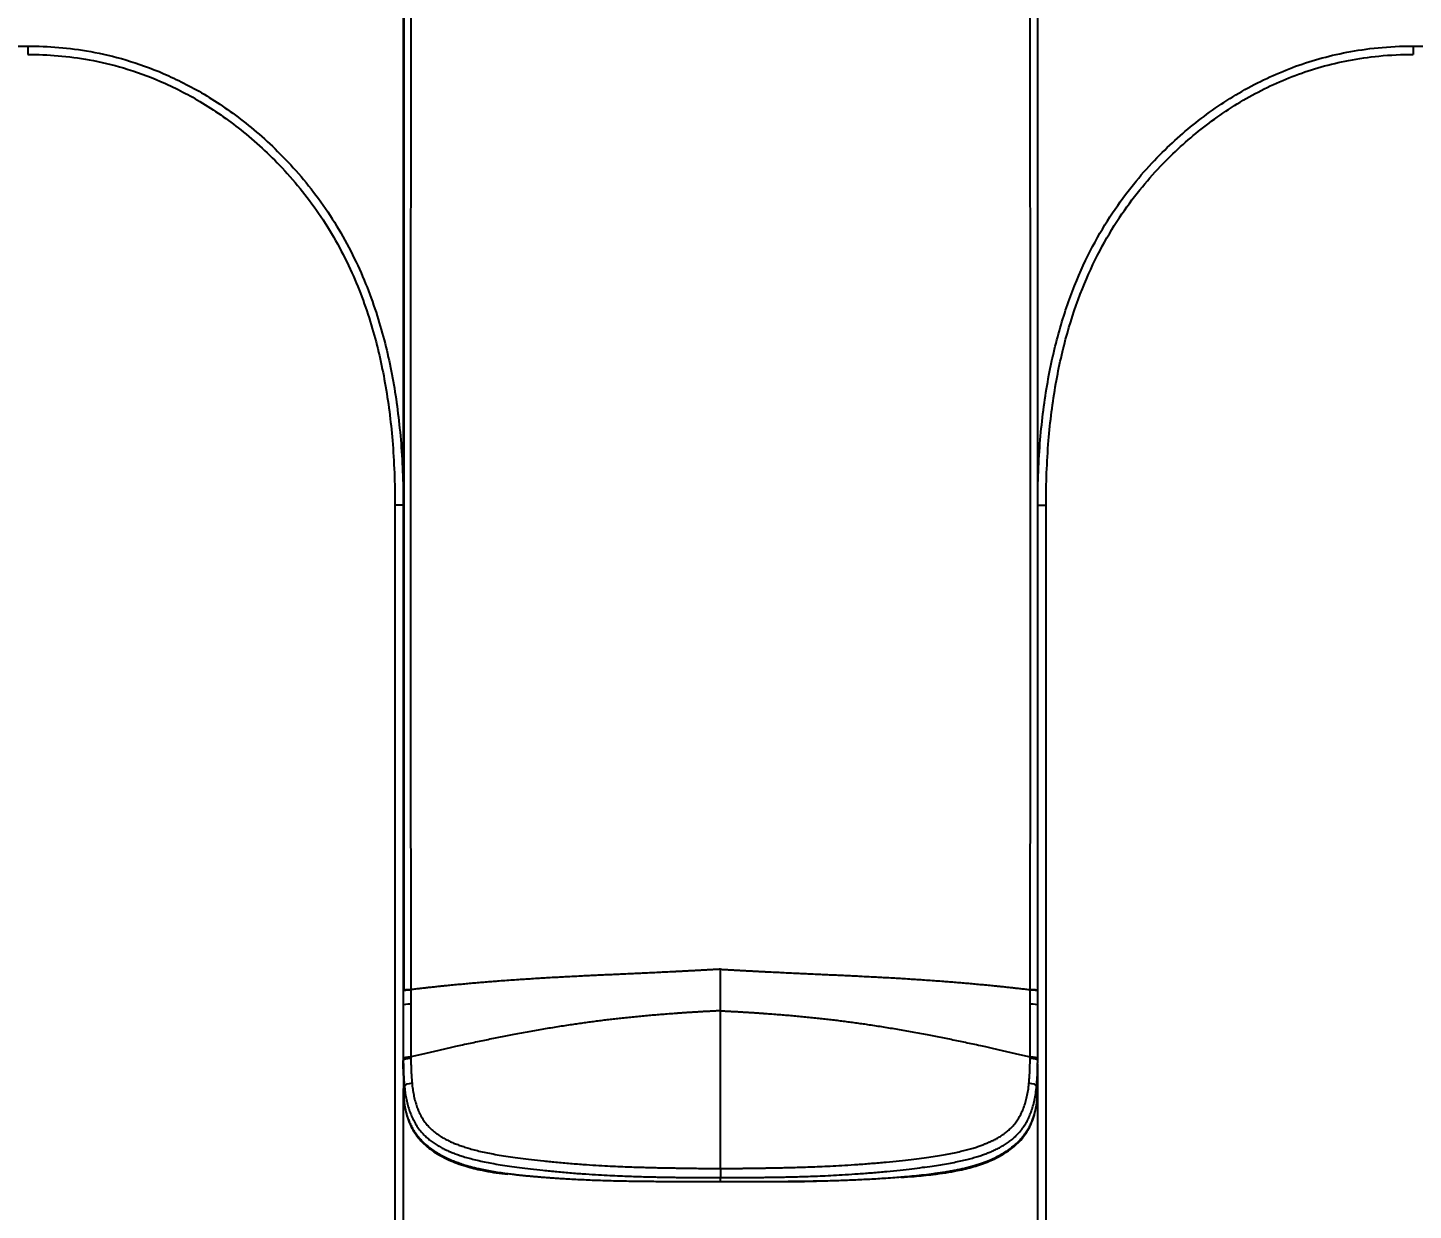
# Model space of a CAD drawing. Header units: millimetres. Extents: x -244938 to -244097, y -22577 to -21982.
# Drawn here: x -244756.3 to -244673.3, y -22382.9 to -22312.1 of the extents above; entities that cross this region are included whole.
import ezdxf

# ---------------------------------------------------------------- set-up
doc = ezdxf.new("R2010")
doc.units = ezdxf.units.MM
doc.styles.get("Standard").update_dxf_attribs({"font": 'arial.ttf'})
doc.dimstyles.new('겸용-샤워욕조용1', dxfattribs={"dimscale": 0.6, "dimtxt": 10, "dimasz": 10, "dimexe": 1.5, "dimexo": 1.5, "dimgap": 1, "dimtad": 0, "dimtih": 1, "dimtoh": 1, "dimdec": 1, "dimdsep": 46, "dimtxsty": 'Standard', "dimcen": 2.5, "dimclrd": 5, "dimclre": 5, "dimclrt": 5, "dimadec": 1, "dimazin": 2, "dimtfac": 1, "dimtdec": 1, "dimtmove": 0, "dimatfit": 3, "dimfxl": 1.25, "dimarcsym": 0})

# ---------------------------------------------------------------- blocks, each defined once
blk = doc.blocks.new('*D20')
at = {"color": 5, "lineweight": -2, "transparency": 16777216}
for p, q in [((-244818.544, -22220.007), (-244850.364, -22220.007)), ((-244849.464, -22226.007), (-244849.464, -22328.192)), ((-244849.464, -22437.707), (-244849.464, -22335.523)), ((-244715.686, -22443.707), (-244850.364, -22443.707))]:
    blk.add_line(p, q, dxfattribs=at)
at = {"color": 5, "transparency": 16777216}
for points in [[(-244850.464, -22226.007), (-244848.464, -22226.007), (-244849.464, -22220.007)], [(-244850.464, -22437.707), (-244848.464, -22437.707), (-244849.464, -22443.707)]]:
    blk.add_solid(points, dxfattribs=at)
at = {"layer": 'Defpoints', "color": 0, "transparency": 16777216}
for p in [(-244849.464, -22220.007), (-244817.644, -22220.007), (-244714.786, -22443.707)]:
    blk.add_point(p, dxfattribs=at)
at = {"color": 5, "transparency": 16777216, "insert": (-244849.464, -22331.857), "char_height": 6, "attachment_point": 5}
blk.add_mtext('223.7', dxfattribs=at)
blk = doc.blocks.new('*D22')
at = {"color": 5, "lineweight": -2, "transparency": 16777216}
for p, q in [((-244809.786, -22305.807), (-244809.786, -22474.884)), ((-244619.786, -22305.946), (-244619.786, -22474.884)), ((-244803.786, -22473.984), (-244721.722, -22473.984)), ((-244625.786, -22473.984), (-244707.851, -22473.984))]:
    blk.add_line(p, q, dxfattribs=at)
at = {"color": 5, "transparency": 16777216}
for points in [[(-244803.786, -22472.984), (-244803.786, -22474.984), (-244809.786, -22473.984)], [(-244625.786, -22472.984), (-244625.786, -22474.984), (-244619.786, -22473.984)]]:
    blk.add_solid(points, dxfattribs=at)
at = {"layer": 'Defpoints', "color": 0, "transparency": 16777216}
for p in [(-244809.786, -22304.907), (-244619.786, -22305.046), (-244619.786, -22473.984)]:
    blk.add_point(p, dxfattribs=at)
at = {"color": 5, "transparency": 16777216, "insert": (-244714.786, -22473.984), "char_height": 6, "attachment_point": 5}
blk.add_mtext('190', dxfattribs=at)

msp = doc.modelspace()

# ---------------------------------------------------------------- linework, layer by layer
at = {"color": 7, "linetype": 'Continuous'}
for p, q in [((-244794.286, -22313.207), (-244756.286, -22313.207)), ((-244756.286, -22313.207), (-244756.286, -22313.707)), ((-244673.286, -22313.207), (-244635.286, -22313.207)), ((-244673.286, -22313.207), (-244673.286, -22313.707)), ((-244734.286, -22340.707), (-244734.286, -22434.907)), ((-244733.786, -22340.707), (-244734.286, -22340.707)), ((-244695.786, -22373.94), (-244695.786, -22340.707)), ((-244695.786, -22340.707), (-244695.286, -22340.707)), ((-244695.286, -22434.907), (-244695.286, -22340.707)), ((-244733.786, -22369.797), (-244733.786, -22373.97)), ((-244695.786, -22434.907), (-244695.786, -22374.273)), ((-244733.786, -22375.651), (-244733.786, -22434.907)), ((-244714.786, -22381.223), (-244714.786, -22380.987)), ((-244714.786, -22381.233), (-244714.786, -22381.223))]:
    msp.add_line(p, q, dxfattribs=at)
for centre, major_axis, ratio, start_param, end_param in [((-244733.286, -22369.797), (0.5, 0), 0.133829, 1.665852, 3.141593), ((-244733.286, -22369.829), (0.5, 0), 0.134626, 1.665853, 3.141593), ((-244696.286, -22369.797), (-0.5, 0), 0.133829, 3.141593, 4.617333), ((-244696.286, -22369.829), (-0.5, 0), 0.134626, 3.141593, 4.617333), ((-244733.286, -22370.678), (0.5, 0), 0.155294, 1.665521, 3.14151), ((-244696.286, -22370.678), (-0.5, 0), 0.155294, 3.141676, 4.617665), ((-244733.286, -22373.863), (0.5, 0), 0.21609, 1.658816, 3.141593), ((-244733.286, -22373.969), (0.5, 0), 0.216881, 1.658289, 3.141593), ((-244696.286, -22373.969), (-0.5, 0), 0.216881, 3.141593, 4.624896), ((-244696.286, -22373.863), (-0.5, 0), 0.21609, 3.141593, 4.624369), ((-244733.226, -22375.45), (0.498, 0.046), 0.232331, 1.628792, 3.093503), ((-244696.347, -22375.45), (-0.498, 0.046), 0.232331, 3.189683, 4.654393), ((-244714.786, -22380.489), (0, 0.5), 0.000002, 1.472789, 3.042753)]:
    msp.add_ellipse(centre, major_axis=major_axis, ratio=ratio, start_param=start_param, end_param=end_param, dxfattribs=at)
for points, degree in [([(-244733.786, -22295.775), (-244733.786, -22297.519), (-244733.786, -22300.968), (-244733.786, -22305.905), (-244733.786, -22310.954), (-244733.786, -22315.706), (-244733.786, -22320.415), (-244733.786, -22325.415), (-244733.786, -22331.133), (-244733.786, -22336.967), (-244733.786, -22342.134), (-244733.786, -22346.644), (-244733.786, -22350.728), (-244733.786, -22354.393), (-244733.786, -22357.684), (-244733.786, -22360.634), (-244733.786, -22363.282), (-244733.786, -22365.669), (-244733.786, -22367.833), (-244733.786, -22369.163), (-244733.786, -22369.797)], 3), ([(-244696.239, -22369.73), (-244696.237, -22368.576), (-244696.234, -22366.395), (-244696.23, -22363.47), (-244696.226, -22360.803), (-244696.222, -22358.261), (-244696.218, -22355.723), (-244696.214, -22353.089), (-244696.211, -22350.275), (-244696.209, -22347.345), (-244696.207, -22344.334), (-244696.207, -22341.104), (-244696.208, -22337.585), (-244696.212, -22333.768), (-244696.217, -22329.624), (-244696.223, -22325.034), (-244696.231, -22319.806), (-244696.24, -22313.863), (-244696.249, -22308.395), (-244696.256, -22303.451), (-244696.263, -22299.137), (-244696.267, -22296.77), (-244696.268, -22295.707)], 3), ([(-244695.786, -22369.797), (-244695.786, -22368.65), (-244695.786, -22366.459), (-244695.786, -22363.537), (-244695.786, -22360.869), (-244695.786, -22358.327), (-244695.786, -22355.789), (-244695.786, -22353.155), (-244695.786, -22350.341), (-244695.786, -22347.412), (-244695.786, -22344.401), (-244695.786, -22341.171), (-244695.786, -22337.652), (-244695.786, -22333.836), (-244695.786, -22329.691), (-244695.786, -22325.102), (-244695.786, -22319.874), (-244695.786, -22313.931), (-244695.786, -22308.463), (-244695.786, -22303.519), (-244695.786, -22299.205), (-244695.786, -22296.839), (-244695.786, -22295.775)], 3), ([(-244756.286, -22313.207), (-244755.675, -22313.207), (-244754.425, -22313.259), (-244752.551, -22313.5), (-244750.426, -22313.988), (-244748.153, -22314.796), (-244745.733, -22316.017), (-244743.222, -22317.738), (-244740.668, -22320.044), (-244738.227, -22323.055), (-244736.293, -22326.602), (-244735.086, -22330.018), (-244734.347, -22333.246), (-244733.895, -22336.713), (-244733.786, -22339.333), (-244733.786, -22340.707)], 3), ([(-244695.786, -22340.707), (-244695.786, -22339.332), (-244695.678, -22336.725), (-244695.229, -22333.272), (-244694.525, -22330.204), (-244693.603, -22327.504), (-244692.512, -22325.159), (-244691.313, -22323.157), (-244690.052, -22321.453), (-244688.789, -22320.027), (-244687.564, -22318.837), (-244686.326, -22317.787), (-244684.992, -22316.802), (-244683.56, -22315.902), (-244682.072, -22315.123), (-244680.534, -22314.473), (-244678.957, -22313.955), (-244677.288, -22313.557), (-244675.436, -22313.282), (-244674.029, -22313.207), (-244673.286, -22313.207)], 3), ([(-244733.786, -22369.797), (-244733.786, -22369.808), (-244733.786, -22369.818), (-244733.786, -22369.829)], 3), ([(-244733.786, -22369.829), (-244733.786, -22370.114), (-244733.786, -22370.395), (-244733.786, -22370.678)], 3), ([(-244733.334, -22369.73), (-244733.334, -22369.741), (-244733.334, -22369.752), (-244733.334, -22369.762)], 3), ([(-244733.334, -22369.762), (-244733.334, -22369.83), (-244733.334, -22369.962), (-244733.334, -22370.144), (-244733.334, -22370.311), (-244733.334, -22370.464), (-244733.334, -22370.557), (-244733.334, -22370.6)], 3), ([(-244696.239, -22369.762), (-244696.239, -22369.752), (-244696.239, -22369.741), (-244696.239, -22369.73)], 3), ([(-244696.239, -22370.6), (-244696.239, -22370.516), (-244696.239, -22370.354), (-244696.239, -22370.134), (-244696.239, -22369.935), (-244696.239, -22369.817), (-244696.239, -22369.762)], 3), ([(-244695.786, -22369.829), (-244695.786, -22369.818), (-244695.786, -22369.808), (-244695.786, -22369.797)], 3), ([(-244695.786, -22370.678), (-244695.786, -22370.395), (-244695.786, -22370.114), (-244695.786, -22369.829)], 3), ([(-244733.786, -22370.678), (-244733.786, -22370.78), (-244733.786, -22370.99), (-244733.786, -22371.312), (-244733.786, -22371.667), (-244733.786, -22372.045), (-244733.786, -22372.452), (-244733.786, -22372.888), (-244733.786, -22373.356), (-244733.786, -22373.69), (-244733.786, -22373.863)], 3), ([(-244733.334, -22370.6), (-244733.333, -22370.702), (-244733.333, -22370.909), (-244733.333, -22371.228), (-244733.333, -22371.578), (-244733.333, -22371.953), (-244733.332, -22372.356), (-244733.332, -22372.788), (-244733.331, -22373.252), (-244733.33, -22373.584), (-244733.33, -22373.756)], 3), ([(-244696.242, -22373.756), (-244696.242, -22373.641), (-244696.242, -22373.404), (-244696.241, -22373.036), (-244696.241, -22372.624), (-244696.24, -22372.178), (-244696.24, -22371.695), (-244696.239, -22371.173), (-244696.239, -22370.796), (-244696.239, -22370.6)], 3), ([(-244695.786, -22373.863), (-244695.786, -22373.748), (-244695.786, -22373.509), (-244695.786, -22373.138), (-244695.786, -22372.722), (-244695.786, -22372.272), (-244695.786, -22371.784), (-244695.786, -22371.257), (-244695.786, -22370.876), (-244695.786, -22370.678)], 3), ([(-244733.786, -22373.863), (-244733.786, -22373.899), (-244733.786, -22373.934), (-244733.786, -22373.969)], 3), ([(-244733.786, -22374.477), (-244733.786, -22374.308), (-244733.786, -22374.139), (-244733.786, -22373.969)], 3), ([(-244733.785, -22374.163), (-244733.786, -22374.679)], 1), ([(-244733.33, -22373.756), (-244733.33, -22373.791), (-244733.331, -22373.826), (-244733.33, -22373.861)], 3), ([(-244733.33, -22373.861), (-244733.33, -22373.935), (-244733.329, -22374.088), (-244733.324, -22374.332), (-244733.316, -22374.582), (-244733.305, -22374.807), (-244733.293, -22375.01), (-244733.279, -22375.189), (-244733.27, -22375.291), (-244733.265, -22375.337)], 3), ([(-244696.307, -22375.337), (-244696.305, -22375.313), (-244696.3, -22375.258), (-244696.291, -22375.154), (-244696.282, -22375.031), (-244696.272, -22374.891), (-244696.264, -22374.739), (-244696.257, -22374.575), (-244696.251, -22374.402), (-244696.246, -22374.224), (-244696.244, -22374.042), (-244696.243, -22373.921), (-244696.243, -22373.861)], 3), ([(-244696.243, -22373.861), (-244696.242, -22373.826), (-244696.243, -22373.791), (-244696.242, -22373.756)], 3), ([(-244695.849, -22375.49), (-244695.846, -22375.465), (-244695.841, -22375.408), (-244695.832, -22375.3), (-244695.823, -22375.173), (-244695.814, -22375.029), (-244695.806, -22374.871), (-244695.799, -22374.702), (-244695.793, -22374.525), (-244695.789, -22374.341), (-244695.787, -22374.155), (-244695.786, -22374.031), (-244695.786, -22373.969)], 3), ([(-244695.786, -22374.679), (-244695.787, -22374.167)], 1), ([(-244695.786, -22373.969), (-244695.786, -22373.934), (-244695.786, -22373.899), (-244695.786, -22373.863)], 3), ([(-244733.782, -22375.222), (-244733.78, -22375.484)], 1), ([(-244733.78, -22375.472), (-244733.779, -22375.548), (-244733.777, -22375.695), (-244733.772, -22375.894), (-244733.769, -22376.014), (-244733.767, -22376.071)], 3), ([(-244733.767, -22376.071), (-244733.753, -22375.877), (-244733.738, -22375.684), (-244733.724, -22375.49)], 3), ([(-244733.265, -22375.337), (-244733.254, -22375.454), (-244733.227, -22375.686), (-244733.168, -22376.031), (-244733.089, -22376.374), (-244732.997, -22376.679), (-244732.894, -22376.952), (-244732.771, -22377.218), (-244732.621, -22377.485), (-244732.446, -22377.735), (-244732.26, -22377.951), (-244732.074, -22378.132), (-244731.886, -22378.289), (-244731.685, -22378.435), (-244731.469, -22378.574), (-244731.243, -22378.7), (-244731.012, -22378.814), (-244730.776, -22378.919), (-244730.53, -22379.017), (-244730.264, -22379.113), (-244729.967, -22379.209), (-244729.633, -22379.305), (-244729.262, -22379.399), (-244728.854, -22379.489), (-244728.408, -22379.576), (-244727.917, -22379.66), (-244727.377, -22379.743), (-244726.782, -22379.825), (-244726.127, -22379.908), (-244725.393, -22379.99), (-244724.556, -22380.074), (-244723.66, -22380.152), (-244722.807, -22380.214), (-244722.05, -22380.262), (-244721.38, -22380.297), (-244720.775, -22380.325), (-244720.224, -22380.347), (-244719.723, -22380.365), (-244719.268, -22380.378), (-244718.852, -22380.389), (-244718.469, -22380.398), (-244718.119, -22380.405), (-244717.802, -22380.411), (-244717.513, -22380.415), (-244717.241, -22380.419), (-244716.976, -22380.423), (-244716.713, -22380.427), (-244716.457, -22380.43), (-244716.216, -22380.434), (-244716, -22380.437), (-244715.811, -22380.44), (-244715.644, -22380.441), (-244715.492, -22380.442), (-244715.354, -22380.442), (-244715.228, -22380.442), (-244715.115, -22380.441), (-244715.013, -22380.441), (-244714.91, -22380.44), (-244714.828, -22380.44), (-244714.786, -22380.44)], 3), ([(-244714.786, -22380.44), (-244714.756, -22380.44), (-244714.694, -22380.44), (-244714.599, -22380.441), (-244714.488, -22380.441), (-244714.366, -22380.442), (-244714.229, -22380.442), (-244714.076, -22380.442), (-244713.905, -22380.441), (-244713.71, -22380.439), (-244713.489, -22380.436), (-244713.248, -22380.432), (-244712.997, -22380.429), (-244712.74, -22380.425), (-244712.476, -22380.421), (-244712.198, -22380.417), (-244711.893, -22380.413), (-244711.553, -22380.407), (-244711.178, -22380.399), (-244710.768, -22380.39), (-244710.32, -22380.379), (-244709.828, -22380.364), (-244709.288, -22380.345), (-244708.698, -22380.321), (-244708.053, -22380.291), (-244707.354, -22380.252), (-244706.581, -22380.202), (-244705.722, -22380.136), (-244704.857, -22380.059), (-244704.062, -22379.978), (-244703.355, -22379.897), (-244702.731, -22379.817), (-244702.171, -22379.739), (-244701.661, -22379.661), (-244701.196, -22379.581), (-244700.772, -22379.5), (-244700.386, -22379.416), (-244700.038, -22379.331), (-244699.725, -22379.244), (-244699.443, -22379.158), (-244699.185, -22379.07), (-244698.941, -22378.978), (-244698.704, -22378.879), (-244698.469, -22378.771), (-244698.239, -22378.651), (-244698.02, -22378.522), (-244697.815, -22378.385), (-244697.618, -22378.234), (-244697.414, -22378.055), (-244697.209, -22377.837), (-244697.023, -22377.594), (-244696.866, -22377.34), (-244696.737, -22377.084), (-244696.62, -22376.806), (-244696.513, -22376.484), (-244696.427, -22376.141), (-244696.358, -22375.775), (-244696.322, -22375.49), (-244696.307, -22375.337)], 3), ([(-244695.805, -22376.071), (-244695.82, -22375.877), (-244695.834, -22375.684), (-244695.849, -22375.49)], 3), ([(-244695.805, -22376.071), (-244695.803, -22375.997), (-244695.799, -22375.853), (-244695.795, -22375.653), (-244695.793, -22375.53), (-244695.792, -22375.472)], 3)]:
    msp.add_open_spline(points, degree=degree, dxfattribs=at)
for points, degree, knots in [([(-244733.753, -22295.751), (-244733.754, -22297.414), (-244733.755, -22300.503), (-244733.756, -22304.781), (-244733.757, -22308.346), (-244733.758, -22311.256), (-244733.758, -22313.746), (-244733.759, -22316.066), (-244733.76, -22319.814), (-244733.762, -22324.997), (-244733.763, -22331.27), (-244733.764, -22337.189), (-244733.765, -22342.585), (-244733.764, -22346.794), (-244733.764, -22350.055), (-244733.763, -22352.745), (-244733.763, -22356.08), (-244733.761, -22360.066), (-244733.76, -22364.704), (-244733.759, -22368.012), (-244733.759, -22369.775)], 3, [0, 0, 0, 0, 0.067412, 0.125201, 0.173368, 0.211913, 0.243128, 0.2743, 0.305968, 0.395002, 0.484377, 0.560209, 0.634912, 0.703062, 0.730782, 0.767034, 0.812081, 0.865925, 0.928564, 1, 1, 1, 1]), ([(-244733.304, -22295.707), (-244733.306, -22296.662), (-244733.309, -22298.569), (-244733.313, -22301.424), (-244733.317, -22304.269), (-244733.322, -22307.038), (-244733.326, -22309.832), (-244733.33, -22312.276), (-244733.333, -22314.438), (-244733.336, -22316.219), (-244733.339, -22317.993), (-244733.341, -22319.731), (-244733.344, -22321.406), (-244733.346, -22322.992), (-244733.349, -22324.491), (-244733.351, -22325.903), (-244733.353, -22327.227), (-244733.354, -22328.465), (-244733.357, -22330.663), (-244733.361, -22333.816), (-244733.365, -22337.92), (-244733.366, -22342.093), (-244733.365, -22346.625), (-244733.361, -22350.301), (-244733.358, -22353.338), (-244733.355, -22355.848), (-244733.35, -22358.439), (-244733.347, -22360.741), (-244733.344, -22362.369), (-244733.342, -22363.945), (-244733.339, -22365.468), (-244733.337, -22366.938), (-244733.335, -22368.353), (-244733.334, -22369.278), (-244733.334, -22369.73)], 3, [0, 0, 0, 0, 0.038714, 0.077296, 0.115736, 0.154021, 0.189508, 0.229, 0.25309, 0.277149, 0.301175, 0.324992, 0.347615, 0.369048, 0.389298, 0.408368, 0.426265, 0.442991, 0.458552, 0.515352, 0.570758, 0.624886, 0.684477, 0.754421, 0.773841, 0.807516, 0.856143, 0.878816, 0.900801, 0.922092, 0.942677, 0.962539, 0.981654, 1, 1, 1, 1]), ([(-244756.286, -22313.707), (-244755.679, -22313.707), (-244754.443, -22313.759), (-244752.517, -22314.014), (-244750.452, -22314.503), (-244748.219, -22315.312), (-244745.848, -22316.532), (-244743.383, -22318.251), (-244740.9, -22320.532), (-244738.616, -22323.392), (-244736.823, -22326.658), (-244735.598, -22330.032), (-244734.822, -22333.411), (-244734.377, -22336.954), (-244734.286, -22339.413), (-244734.286, -22340.707)], 3, [0, 0, 0, 0, 0.046783, 0.095308, 0.149673, 0.210339, 0.278346, 0.354858, 0.441184, 0.53698, 0.635613, 0.726862, 0.812132, 0.901154, 1, 1, 1, 1]), ([(-244695.286, -22340.707), (-244695.286, -22339.417), (-244695.197, -22336.975), (-244694.766, -22333.526), (-244694.083, -22330.481), (-244693.187, -22327.813), (-244692.126, -22325.502), (-244690.955, -22323.523), (-244689.728, -22321.849), (-244688.49, -22320.438), (-244687.258, -22319.235), (-244686.007, -22318.172), (-244684.698, -22317.208), (-244683.314, -22316.338), (-244681.863, -22315.578), (-244680.36, -22314.942), (-244678.793, -22314.428), (-244677.119, -22314.033), (-244675.274, -22313.769), (-244673.973, -22313.707), (-244673.286, -22313.707)], 3, [0, 0, 0, 0, 0.098531, 0.186515, 0.265767, 0.337481, 0.402405, 0.461086, 0.514233, 0.562104, 0.605448, 0.646697, 0.688299, 0.730526, 0.772638, 0.814491, 0.856367, 0.899785, 0.947049, 1, 1, 1, 1]), ([(-244714.786, -22368.51), (-244715.744, -22368.565), (-244717.635, -22368.667), (-244721.233, -22368.835), (-244724.711, -22368.973), (-244728.365, -22369.21), (-244731.305, -22369.495), (-244733.334, -22369.73)], 5, [0, 0, 0, 0, 0, 0, 0.255431, 0.510863, 1, 1, 1, 1, 1, 1]), ([(-244714.786, -22368.51), (-244713.828, -22368.565), (-244711.938, -22368.667), (-244708.339, -22368.835), (-244704.861, -22368.973), (-244701.208, -22369.21), (-244698.268, -22369.495), (-244696.239, -22369.73)], 5, [0, 0, 0, 0, 0, 0, 0.255431, 0.510863, 1, 1, 1, 1, 1, 1]), ([(-244714.786, -22370.997), (-244714.786, -22370.598), (-244714.786, -22369.796), (-244714.786, -22368.94), (-244714.786, -22368.51)], 3, [0, 0, 0, 0, 0.5, 1, 1, 1, 1]), ([(-244714.786, -22370.997), (-244715.752, -22371.044), (-244717.63, -22371.153), (-244721.101, -22371.427), (-244724.317, -22371.847), (-244727.908, -22372.525), (-244731.053, -22373.217), (-244733.33, -22373.756)], 5, [0, 0, 0, 0, 0, 0, 0.254873, 0.509746, 1, 1, 1, 1, 1, 1]), ([(-244714.786, -22370.997), (-244713.82, -22371.044), (-244711.943, -22371.153), (-244708.472, -22371.427), (-244705.256, -22371.847), (-244701.664, -22372.525), (-244698.52, -22373.217), (-244696.242, -22373.756)], 5, [0, 0, 0, 0, 0, 0, 0.254873, 0.509746, 1, 1, 1, 1, 1, 1]), ([(-244714.786, -22380.44), (-244714.786, -22380.407), (-244714.786, -22380.175), (-244714.786, -22379.744), (-244714.786, -22379.147), (-244714.786, -22378.55), (-244714.786, -22378.051), (-244714.786, -22377.651), (-244714.786, -22377.249), (-244714.786, -22376.744), (-244714.786, -22376.133), (-244714.786, -22375.516), (-244714.786, -22374.892), (-244714.786, -22374.26), (-244714.786, -22373.621), (-244714.786, -22372.973), (-244714.786, -22372.101), (-244714.786, -22371.439), (-244714.786, -22370.997)], 3, [0, 0, 0, 0, 0.01101, 0.076943, 0.142876, 0.208808, 0.274741, 0.307707, 0.340674, 0.406606, 0.472539, 0.538472, 0.604404, 0.670337, 0.736269, 0.802202, 0.868135, 1, 1, 1, 1]), ([(-244733.786, -22373.969), (-244733.786, -22373.994), (-244733.786, -22374.042), (-244733.786, -22374.114), (-244733.785, -22374.185), (-244733.784, -22374.256), (-244733.783, -22374.325), (-244733.782, -22374.394), (-244733.781, -22374.462), (-244733.779, -22374.529), (-244733.778, -22374.574), (-244733.777, -22374.597), (-244733.777, -22374.597)], 3, [0, 0, 0, 0, 0.116081, 0.23086, 0.34434, 0.456521, 0.567409, 0.677009, 0.785325, 0.892363, 0.998128, 1, 1, 1, 1]), ([(-244733.786, -22374.68), (-244733.786, -22374.727), (-244733.785, -22374.889), (-244733.784, -22375.156), (-244733.781, -22375.368), (-244733.78, -22375.472)], 3, [0, 0, 0, 0, 0.172694, 0.586347, 1, 1, 1, 1]), ([(-244733.777, -22374.597), (-244733.776, -22374.618), (-244733.775, -22374.661), (-244733.773, -22374.726), (-244733.77, -22374.789), (-244733.767, -22374.852), (-244733.764, -22374.914), (-244733.761, -22374.976), (-244733.758, -22375.036), (-244733.754, -22375.096), (-244733.75, -22375.155), (-244733.746, -22375.213), (-244733.742, -22375.27), (-244733.738, -22375.326), (-244733.733, -22375.382), (-244733.729, -22375.436), (-244733.725, -22375.472), (-244733.724, -22375.49)], 3, [0, 0, 0, 0, 0.071671, 0.143767, 0.214983, 0.285317, 0.354771, 0.423342, 0.491027, 0.55782, 0.623718, 0.688714, 0.752804, 0.815981, 0.878242, 0.939583, 1, 1, 1, 1]), ([(-244695.792, -22375.472), (-244695.791, -22375.355), (-244695.789, -22375.125), (-244695.787, -22374.864), (-244695.787, -22374.718), (-244695.786, -22374.68)], 3, [0, 0, 0, 0, 0.423768, 0.847537, 1, 1, 1, 1]), ([(-244733.724, -22375.49), (-244733.712, -22375.613), (-244733.684, -22375.859), (-244733.623, -22376.227), (-244733.542, -22376.584), (-244733.443, -22376.921), (-244733.326, -22377.237), (-244733.187, -22377.541), (-244733.02, -22377.839), (-244732.825, -22378.12), (-244732.613, -22378.369), (-244732.396, -22378.582), (-244732.175, -22378.766), (-244731.947, -22378.931), (-244731.708, -22379.082), (-244731.461, -22379.219), (-244731.209, -22379.343), (-244730.953, -22379.455), (-244730.686, -22379.561), (-244730.399, -22379.662), (-244730.084, -22379.762), (-244729.735, -22379.86), (-244729.349, -22379.956), (-244728.928, -22380.048), (-244728.467, -22380.136), (-244727.965, -22380.221), (-244727.415, -22380.304), (-244726.811, -22380.387), (-244726.141, -22380.471), (-244725.393, -22380.555), (-244724.572, -22380.637), (-244723.715, -22380.711), (-244722.882, -22380.773), (-244722.119, -22380.821), (-244721.435, -22380.857), (-244720.821, -22380.886), (-244720.265, -22380.908), (-244719.76, -22380.925), (-244719.299, -22380.939), (-244718.879, -22380.949), (-244718.494, -22380.958), (-244718.142, -22380.964), (-244717.821, -22380.97), (-244717.526, -22380.974), (-244717.249, -22380.977), (-244716.98, -22380.98), (-244716.718, -22380.982), (-244716.465, -22380.983), (-244716.228, -22380.985), (-244716.011, -22380.986), (-244715.819, -22380.986), (-244715.648, -22380.986), (-244715.494, -22380.987), (-244715.355, -22380.987), (-244715.23, -22380.987), (-244715.116, -22380.987), (-244715.009, -22380.987), (-244714.9, -22380.987), (-244714.826, -22380.987), (-244714.786, -22380.987)], 3, [0, 0, 0, 0, 0.017484, 0.034968, 0.052323, 0.068413, 0.083343, 0.098262, 0.113673, 0.129022, 0.143468, 0.156654, 0.169089, 0.181519, 0.194206, 0.206939, 0.219581, 0.232212, 0.245162, 0.258943, 0.27406, 0.290801, 0.309199, 0.329242, 0.351045, 0.374839, 0.400897, 0.429523, 0.461089, 0.496391, 0.536033, 0.577979, 0.618198, 0.654311, 0.686356, 0.715214, 0.741449, 0.765283, 0.786947, 0.806755, 0.824953, 0.841598, 0.856693, 0.87049, 0.883473, 0.896114, 0.908574, 0.920672, 0.932046, 0.942302, 0.95134, 0.959357, 0.966584, 0.97314, 0.979092, 0.984438, 0.989349, 0.994353, 1, 1, 1, 1]), ([(-244714.786, -22380.987), (-244714.756, -22380.987), (-244714.693, -22380.987), (-244714.594, -22380.987), (-244714.486, -22380.987), (-244714.363, -22380.987), (-244714.226, -22380.987), (-244714.071, -22380.987), (-244713.897, -22380.986), (-244713.7, -22380.986), (-244713.48, -22380.985), (-244713.242, -22380.984), (-244712.992, -22380.983), (-244712.734, -22380.981), (-244712.465, -22380.978), (-244712.181, -22380.975), (-244711.871, -22380.971), (-244711.529, -22380.966), (-244711.153, -22380.959), (-244710.739, -22380.951), (-244710.287, -22380.939), (-244709.79, -22380.925), (-244709.246, -22380.906), (-244708.652, -22380.882), (-244708.002, -22380.851), (-244707.291, -22380.811), (-244706.512, -22380.76), (-244705.682, -22380.697), (-244704.846, -22380.622), (-244704.056, -22380.542), (-244703.342, -22380.46), (-244702.704, -22380.379), (-244702.131, -22380.3), (-244701.611, -22380.221), (-244701.136, -22380.141), (-244700.7, -22380.059), (-244700.302, -22379.974), (-244699.94, -22379.887), (-244699.612, -22379.798), (-244699.312, -22379.707), (-244699.035, -22379.615), (-244698.772, -22379.517), (-244698.516, -22379.412), (-244698.263, -22379.296), (-244698.014, -22379.168), (-244697.773, -22379.027), (-244697.54, -22378.872), (-244697.309, -22378.696), (-244697.076, -22378.488), (-244696.846, -22378.243), (-244696.637, -22377.968), (-244696.459, -22377.678), (-244696.308, -22377.378), (-244696.177, -22377.058), (-244696.064, -22376.711), (-244695.971, -22376.335), (-244695.897, -22375.926), (-244695.863, -22375.641), (-244695.849, -22375.49)], 3, [0, 0, 0, 0, 0.004361, 0.008928, 0.014106, 0.019907, 0.026401, 0.033662, 0.041829, 0.051125, 0.061624, 0.073012, 0.084903, 0.097112, 0.109701, 0.12301, 0.137546, 0.153685, 0.171496, 0.190993, 0.212337, 0.235756, 0.261435, 0.289517, 0.320162, 0.353591, 0.390498, 0.430813, 0.471467, 0.509316, 0.543214, 0.573288, 0.600297, 0.624909, 0.647464, 0.668139, 0.687054, 0.704294, 0.719953, 0.734236, 0.747505, 0.760211, 0.772769, 0.7854, 0.79809, 0.810638, 0.822953, 0.835534, 0.84923, 0.864207, 0.879638, 0.894743, 0.909484, 0.9249, 0.941793, 0.959576, 0.97853, 1, 1, 1, 1]), ([(-244733.767, -22376.071), (-244733.767, -22376.081), (-244733.766, -22376.103), (-244733.765, -22376.136), (-244733.763, -22376.168), (-244733.762, -22376.201), (-244733.76, -22376.233), (-244733.758, -22376.265), (-244733.755, -22376.297), (-244733.753, -22376.329), (-244733.75, -22376.361), (-244733.747, -22376.392), (-244733.743, -22376.424), (-244733.74, -22376.455), (-244733.736, -22376.487), (-244733.732, -22376.518), (-244733.728, -22376.549), (-244733.724, -22376.58), (-244733.72, -22376.611), (-244733.715, -22376.642), (-244733.71, -22376.672), (-244733.705, -22376.703), (-244733.7, -22376.733), (-244733.694, -22376.764), (-244733.688, -22376.794), (-244733.683, -22376.824), (-244733.677, -22376.854), (-244733.67, -22376.884), (-244733.664, -22376.914), (-244733.657, -22376.943), (-244733.65, -22376.973), (-244733.643, -22377.002), (-244733.636, -22377.032), (-244733.628, -22377.061), (-244733.621, -22377.09), (-244733.613, -22377.119), (-244733.585, -22377.221), (-244733.531, -22377.393), (-244733.437, -22377.636), (-244733.326, -22377.876), (-244733.201, -22378.104), (-244733.054, -22378.333), (-244732.914, -22378.52), (-244732.769, -22378.69), (-244732.582, -22378.889), (-244732.336, -22379.111), (-244732.034, -22379.337), (-244731.746, -22379.524), (-244731.435, -22379.698), (-244731.112, -22379.855), (-244730.803, -22379.986), (-244730.49, -22380.104), (-244730.153, -22380.217), (-244729.741, -22380.338), (-244729.308, -22380.445), (-244728.877, -22380.536), (-244728.471, -22380.611), (-244728.05, -22380.678), (-244727.732, -22380.723), (-244727.554, -22380.746), (-244727.522, -22380.75)], 3, [0, 0, 0, 0, 0.004132, 0.008246, 0.012342, 0.016419, 0.020479, 0.024521, 0.028546, 0.032554, 0.036545, 0.040519, 0.044478, 0.04842, 0.052346, 0.056257, 0.060153, 0.064033, 0.067899, 0.07175, 0.075587, 0.07941, 0.083219, 0.087015, 0.090797, 0.094567, 0.098324, 0.10207, 0.105803, 0.109525, 0.113236, 0.116936, 0.120626, 0.124306, 0.127976, 0.131638, 0.135291, 0.166155, 0.197025, 0.228156, 0.259779, 0.288426, 0.323074, 0.340975, 0.36548, 0.417684, 0.454924, 0.495144, 0.535687, 0.576665, 0.618135, 0.650618, 0.690844, 0.739555, 0.79766, 0.84315, 0.890174, 0.938747, 0.988874, 1, 1, 1, 1]), ([(-244733.765, -22376.018), (-244733.761, -22376.375), (-244733.677, -22377.034), (-244733.36, -22377.93), (-244732.902, -22378.628), (-244732.301, -22379.221), (-244731.682, -22379.633), (-244731.072, -22379.935), (-244730.564, -22380.141), (-244729.899, -22380.361), (-244728.945, -22380.589), (-244728.107, -22380.728), (-244727.59, -22380.777), (-244727.533, -22380.782)], 3, [0, 0, 0, 0, 0.122376, 0.233321, 0.33124, 0.412494, 0.523378, 0.583627, 0.64481, 0.710129, 0.822408, 0.980563, 1, 1, 1, 1]), ([(-244703.988, -22380.949), (-244703.96, -22380.947), (-244703.741, -22380.929), (-244703.328, -22380.892), (-244702.747, -22380.834), (-244702.252, -22380.777), (-244701.848, -22380.724), (-244701.539, -22380.68), (-244701.237, -22380.633), (-244700.943, -22380.582), (-244700.657, -22380.528), (-244700.379, -22380.469), (-244700.096, -22380.403), (-244699.814, -22380.331), (-244699.536, -22380.252), (-244699.28, -22380.171), (-244699.044, -22380.089), (-244698.826, -22380.007), (-244698.568, -22379.902), (-244698.264, -22379.763), (-244697.913, -22379.576), (-244697.57, -22379.361), (-244697.287, -22379.149), (-244697.069, -22378.96), (-244696.918, -22378.812), (-244696.794, -22378.679), (-244696.695, -22378.562), (-244696.617, -22378.463), (-244696.513, -22378.322), (-244696.388, -22378.133), (-244696.251, -22377.886), (-244696.139, -22377.644), (-244696.069, -22377.464), (-244696.028, -22377.345), (-244696.008, -22377.285), (-244695.99, -22377.224), (-244695.972, -22377.164), (-244695.955, -22377.103), (-244695.939, -22377.041), (-244695.924, -22376.98), (-244695.909, -22376.917), (-244695.896, -22376.855), (-244695.884, -22376.792), (-244695.872, -22376.729), (-244695.861, -22376.665), (-244695.851, -22376.601), (-244695.842, -22376.536), (-244695.834, -22376.471), (-244695.827, -22376.405), (-244695.821, -22376.339), (-244695.815, -22376.273), (-244695.811, -22376.206), (-244695.808, -22376.138), (-244695.806, -22376.093), (-244695.805, -22376.071)], 3, [0, 0, 0, 0, 0.007744, 0.061432, 0.115987, 0.171108, 0.200907, 0.230048, 0.258531, 0.286356, 0.313528, 0.340052, 0.365937, 0.39471, 0.421545, 0.446553, 0.469837, 0.491496, 0.511619, 0.54797, 0.585092, 0.622959, 0.661576, 0.6844, 0.704283, 0.721379, 0.735829, 0.747743, 0.7572, 0.785597, 0.812523, 0.838204, 0.862815, 0.869016, 0.875232, 0.881465, 0.887719, 0.893999, 0.900306, 0.906644, 0.913017, 0.919426, 0.925875, 0.932366, 0.938901, 0.945482, 0.952111, 0.95879, 0.96552, 0.972303, 0.979141, 0.986035, 0.992988, 1, 1, 1, 1]), ([(-244703.98, -22380.973), (-244703.716, -22380.957), (-244703.07, -22380.909), (-244702.175, -22380.819), (-244701.306, -22380.702), (-244700.492, -22380.559), (-244699.62, -22380.35), (-244698.577, -22379.994), (-244697.635, -22379.503), (-244696.828, -22378.821), (-244696.266, -22378.052), (-244695.904, -22377.086), (-244695.812, -22376.389), (-244695.808, -22376.016)], 3, [0, 0, 0, 0, 0.073966, 0.181125, 0.251831, 0.319118, 0.41206, 0.502193, 0.626887, 0.706448, 0.797663, 0.896046, 1, 1, 1, 1]), ([(-244727.522, -22380.75), (-244727.405, -22380.766), (-244727.205, -22380.79), (-244726.922, -22380.822), (-244726.671, -22380.849), (-244726.418, -22380.875), (-244726.161, -22380.899), (-244725.901, -22380.923), (-244725.638, -22380.945), (-244725.371, -22380.967), (-244725.102, -22380.987), (-244724.83, -22381.007), (-244724.555, -22381.026), (-244724.055, -22381.058), (-244723.32, -22381.099), (-244722.339, -22381.141), (-244721.324, -22381.173), (-244720.473, -22381.192), (-244719.794, -22381.203), (-244719.295, -22381.209), (-244718.783, -22381.214), (-244718.258, -22381.218), (-244717.718, -22381.221), (-244717.164, -22381.222), (-244716.594, -22381.223), (-244716.007, -22381.223), (-244715.403, -22381.223), (-244714.994, -22381.223), (-244714.786, -22381.223)], 3, [0, 0, 0, 0, 0.027898, 0.047369, 0.067099, 0.087084, 0.107322, 0.127805, 0.148529, 0.169485, 0.190665, 0.212061, 0.233668, 0.25548, 0.330015, 0.406852, 0.486355, 0.568909, 0.60705, 0.646171, 0.686303, 0.727484, 0.769762, 0.813197, 0.857858, 0.903821, 0.951171, 1, 1, 1, 1]), ([(-244714.786, -22381.223), (-244714.676, -22381.223), (-244714.456, -22381.223), (-244714.13, -22381.223), (-244713.808, -22381.223), (-244713.492, -22381.223), (-244713.181, -22381.223), (-244712.875, -22381.223), (-244712.574, -22381.222), (-244712.277, -22381.222), (-244711.984, -22381.221), (-244711.695, -22381.22), (-244711.411, -22381.218), (-244711.131, -22381.217), (-244710.854, -22381.215), (-244710.582, -22381.212), (-244710.313, -22381.21), (-244710.047, -22381.206), (-244709.786, -22381.203), (-244709.528, -22381.199), (-244709.273, -22381.195), (-244708.749, -22381.185), (-244707.969, -22381.166), (-244706.947, -22381.13), (-244705.966, -22381.084), (-244705.144, -22381.035), (-244704.488, -22380.989), (-244704.147, -22380.962), (-244703.988, -22380.949)], 3, [0, 0, 0, 0, 0.030715, 0.060921, 0.090634, 0.119872, 0.148649, 0.176982, 0.204884, 0.23237, 0.259452, 0.286142, 0.312453, 0.338393, 0.363974, 0.389202, 0.414086, 0.438632, 0.462846, 0.486733, 0.510297, 0.533545, 0.632355, 0.726809, 0.817494, 0.904886, 0.955565, 1, 1, 1, 1]), ([(-244714.786, -22381.233), (-244714.268, -22381.233), (-244713.275, -22381.233), (-244711.845, -22381.231), (-244710.536, -22381.224), (-244709.615, -22381.213), (-244709.13, -22381.204), (-244709.043, -22381.203)], 3, [0, 0, 0, 0, 0.271189, 0.519914, 0.747252, 0.954732, 1, 1, 1, 1])]:
    msp.add_open_spline(points, degree=degree, knots=knots, dxfattribs=at)

# ---------------------------------------------------------------- dimensions: what is measured, and where the dimension line sits
at = {"color": 1}
dim = msp.add_linear_dim(base=(-244849.464, -22220.007), p1=(-244714.786, -22443.707), p2=(-244817.644, -22220.007), angle=90, dimstyle='겸용-샤워욕조용1', dxfattribs=at)
dim.commit()
dim.dimension.update_dxf_attribs({"geometry": '*D20', "text_midpoint": (-244849.464, -22331.857)})
dim = msp.add_linear_dim(base=(-244619.786, -22473.984), p1=(-244809.786, -22304.907), p2=(-244619.786, -22305.046), dimstyle='겸용-샤워욕조용1', dxfattribs=at)
dim.commit()
dim.dimension.update_dxf_attribs({"geometry": '*D22', "text_midpoint": (-244714.786, -22473.984)})

doc.saveas('drawing.dxf')
